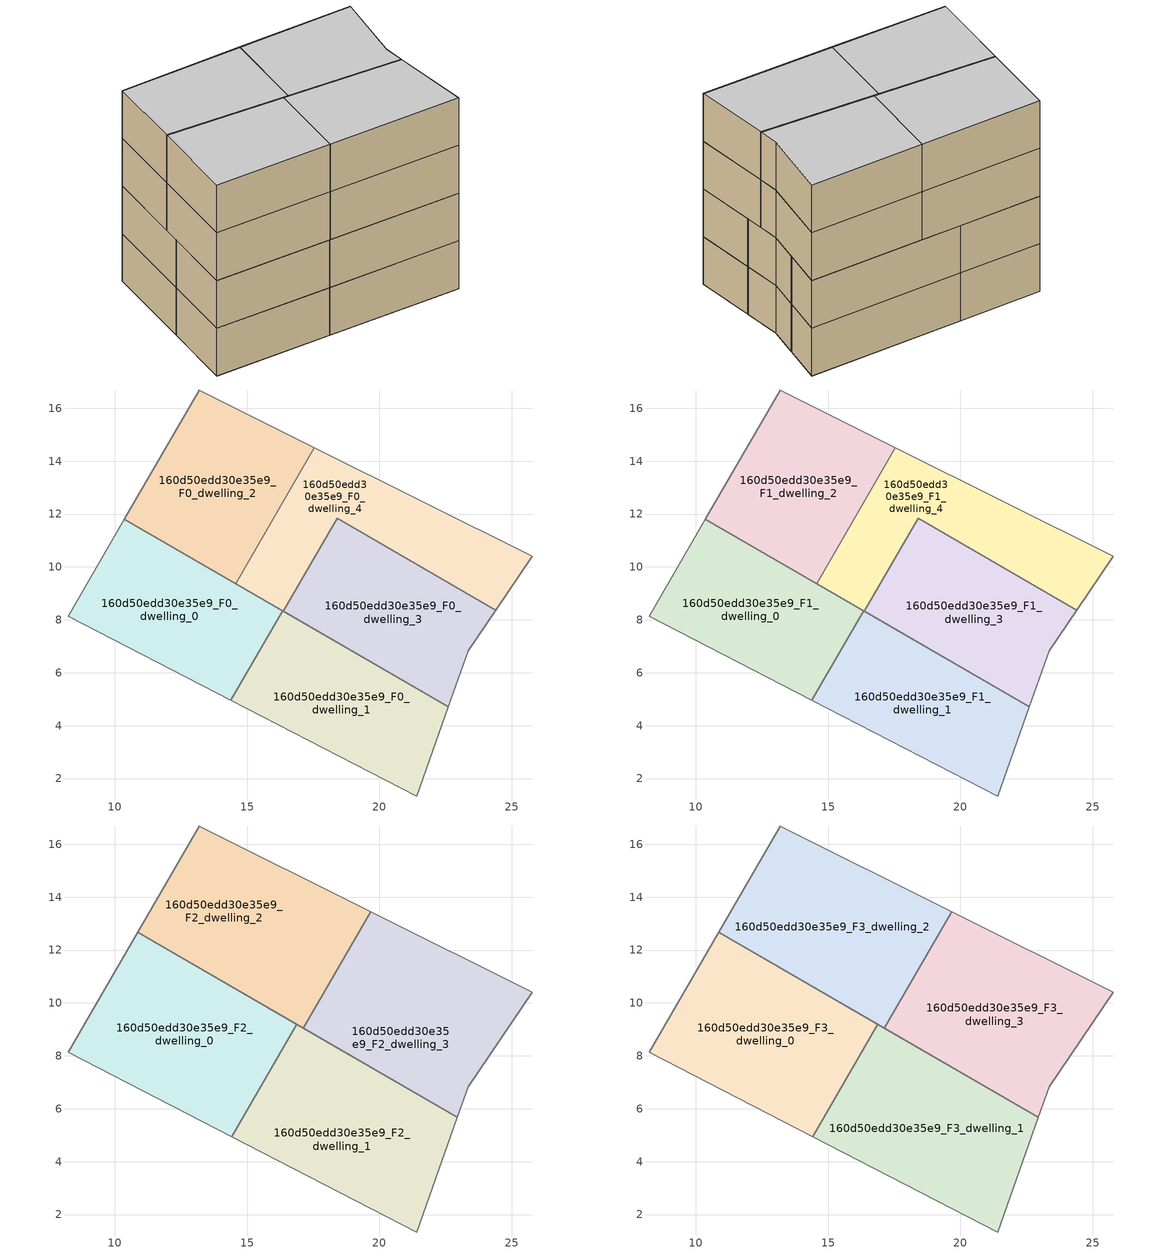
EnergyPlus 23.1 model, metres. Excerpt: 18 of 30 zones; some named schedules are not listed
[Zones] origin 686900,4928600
160d50edd30e35e9_F0_dwelling_0
 floor ground (EU_floor_Construction): 14.39,4.96 16.34,8.34 10.36,11.8 8.24,8.13 z0
 wall adiabatic (EU_wall_Construction): 14.39,4.96 8.24,8.13 10.36,11.8 16.34,8.34 z0:3
 wall to 160d50edd30e35e9_F0_dwelling_1 (EU_wall_Construction): 16.34,8.34 14.39,4.96 z0:3
160d50edd30e35e9_F0_dwelling_1
 floor ground (EU_floor_Construction): 21.42,1.34 22.61,4.72 16.34,8.34 14.39,4.96 z0
 wall adiabatic (EU_wall_Construction): 16.34,8.34 22.61,4.72 21.42,1.34 14.39,4.96 z0:3
160d50edd30e35e9_F0_dwelling_2
 floor ground (EU_floor_Construction): 14.56,9.37 17.54,14.51 13.19,16.69 10.36,11.8 z0
 wall adiabatic (EU_wall_Construction): 14.56,9.37 10.36,11.8 13.19,16.69 17.54,14.51 z0:3
 wall to 160d50edd30e35e9_F0_dwelling_4 (EU_wall_Construction): 17.54,14.51 14.56,9.37 z0:3
160d50edd30e35e9_F0_dwelling_3
 floor ground (EU_floor_Construction): 22.61,4.72 23.36,6.83 24.4,8.37 18.4,11.84 16.37,8.33 z0
 wall to 160d50edd30e35e9_F0_dwelling_4 (EU_wall_Construction): 16.37,8.33 18.4,11.84 24.4,8.37 z0:3
 wall adiabatic (EU_wall_Construction): 24.4,8.37 23.36,6.83 22.61,4.72 16.37,8.33 z0:3
160d50edd30e35e9_F0_dwelling_4
 floor ground (EU_floor_Construction): 24.4,8.37 25.78,10.4 17.54,14.51 14.56,9.37 16.37,8.33 18.4,11.84 z0
 wall adiabatic (EU_wall_Construction): 16.37,8.33 14.56,9.37 / 17.54,14.51 25.78,10.4 24.4,8.37 z0:3
160d50edd30e35e9_F1_dwelling_0
 floor to 160d50edd30e35e9_F0_dwelling_0 (EU_floor_Construction): 14.39,4.96 16.34,8.34 10.36,11.8 8.24,8.13 z3
 wall adiabatic (EU_wall_Construction): 14.39,4.96 8.24,8.13 10.36,11.8 16.34,8.34 z3:6
 wall to 160d50edd30e35e9_F1_dwelling_1 (EU_wall_Construction): 16.34,8.34 14.39,4.96 z3:6
 ceiling adiabatic (EU_roof_Construction): 16.34,8.34 14.39,4.96 8.24,8.13 10.36,11.8 z6
160d50edd30e35e9_F1_dwelling_1
 floor to 160d50edd30e35e9_F0_dwelling_1 (EU_floor_Construction): 21.42,1.34 22.61,4.72 16.34,8.34 14.39,4.96 z3
 wall adiabatic (EU_wall_Construction): 16.34,8.34 22.61,4.72 21.42,1.34 14.39,4.96 z3:6
160d50edd30e35e9_F1_dwelling_2
 floor to 160d50edd30e35e9_F0_dwelling_2 (EU_floor_Construction): 14.56,9.37 17.54,14.51 13.19,16.69 10.36,11.8 z3
 wall adiabatic (EU_wall_Construction): 14.56,9.37 10.36,11.8 13.19,16.69 17.54,14.51 z3:6
 wall to 160d50edd30e35e9_F1_dwelling_4 (EU_wall_Construction): 17.54,14.51 14.56,9.37 z3:6
 ceiling adiabatic (EU_roof_Construction): 15.07,10.24 14.56,9.37 10.36,11.8 10.86,12.67 z6
160d50edd30e35e9_F1_dwelling_3
 floor to 160d50edd30e35e9_F0_dwelling_3 (EU_floor_Construction): 22.61,4.72 23.36,6.83 24.4,8.37 18.4,11.84 16.37,8.33 z3
 wall to 160d50edd30e35e9_F1_dwelling_4 (EU_wall_Construction): 16.37,8.33 18.4,11.84 24.4,8.37 z3:6
 wall adiabatic (EU_wall_Construction): 24.4,8.37 23.36,6.83 22.61,4.72 16.37,8.33 z3:6
160d50edd30e35e9_F1_dwelling_4
 floor to 160d50edd30e35e9_F0_dwelling_4 (EU_floor_Construction): 24.4,8.37 25.78,10.4 17.54,14.51 14.56,9.37 16.37,8.33 18.4,11.84 z3
 wall adiabatic (EU_wall_Construction): 16.37,8.33 14.56,9.37 / 17.54,14.51 25.78,10.4 24.4,8.37 z3:6
 ceiling adiabatic (EU_roof_Construction): 16.87,9.19 16.37,8.33 14.56,9.37 15.07,10.24 z6
160d50edd30e35e9_F2_dwelling_0
 floor to 160d50edd30e35e9_F1_dwelling_1 (EU_floor_Construction): 14.41,4.95 16.36,8.33 16.34,8.34 14.39,4.96 z6
 floor adiabatic (EU_floor_Construction): 14.41,4.95 14.39,4.96 16.34,8.34 16.36,8.33 16.86,9.2 10.86,12.67 8.24,8.13 z6
 wall adiabatic (EU_wall_Construction): 14.41,4.95 8.24,8.13 10.86,12.67 16.86,9.2 z6:9
 wall to 160d50edd30e35e9_F2_dwelling_1 (EU_wall_Construction): 16.86,9.2 14.41,4.95 z6:9
160d50edd30e35e9_F2_dwelling_1
 floor to 160d50edd30e35e9_F1_dwelling_1 (EU_floor_Construction): 21.42,1.34 22.61,4.72 16.36,8.33 14.41,4.95 z6
 floor to 160d50edd30e35e9_F1_dwelling_3 (EU_floor_Construction): 22.61,4.72 22.95,5.68 17.12,9.05 16.87,9.19 16.37,8.33 z6
 wall adiabatic (EU_wall_Construction): 16.86,9.2 22.95,5.68 21.42,1.34 14.41,4.95 z6:9
160d50edd30e35e9_F2_dwelling_2
 floor to 160d50edd30e35e9_F1_dwelling_2 (EU_floor_Construction): 15.07,10.24 17.54,14.51 13.19,16.69 10.86,12.67 z6
 floor to 160d50edd30e35e9_F1_dwelling_4 (EU_floor_Construction): 18.65,11.69 19.67,13.45 17.54,14.51 15.07,10.24 16.87,9.19 18.4,11.84 z6
 floor to 160d50edd30e35e9_F1_dwelling_3 (EU_floor_Construction): 17.12,9.05 18.65,11.69 18.4,11.84 16.87,9.19 z6
 wall adiabatic (EU_wall_Construction): 17.12,9.05 10.86,12.67 13.19,16.69 19.67,13.45 z6:9
 wall to 160d50edd30e35e9_F2_dwelling_3 (EU_wall_Construction): 19.67,13.45 17.12,9.05 z6:9
160d50edd30e35e9_F2_dwelling_3
 floor to 160d50edd30e35e9_F1_dwelling_3 (EU_floor_Construction): 22.95,5.68 23.36,6.83 24.4,8.37 18.65,11.69 17.12,9.05 z6
 floor to 160d50edd30e35e9_F1_dwelling_4 (EU_floor_Construction): 24.4,8.37 25.78,10.4 19.67,13.45 18.65,11.69 z6
 wall adiabatic (EU_wall_Construction): 19.67,13.45 25.78,10.4 23.36,6.83 22.95,5.68 17.12,9.05 z6:9
160d50edd30e35e9_F3_dwelling_0
 floor to 160d50edd30e35e9_F2_dwelling_0 (EU_floor_Construction): 14.41,4.95 16.86,9.2 10.86,12.67 8.24,8.13 z9
 wall adiabatic (EU_wall_Construction): 14.41,4.95 8.24,8.13 10.86,12.67 16.86,9.2 z9:12
 wall to 160d50edd30e35e9_F3_dwelling_1 (EU_wall_Construction): 16.86,9.2 14.41,4.95 z9:12
 ceiling to 160d50edd30e35e9_F4_dwelling_0 (EU_floor_Construction): 16.86,9.2 14.41,4.95 8.24,8.13 10.86,12.67 z12
160d50edd30e35e9_F3_dwelling_1
 floor to 160d50edd30e35e9_F2_dwelling_1 (EU_floor_Construction): 21.42,1.34 22.95,5.68 16.86,9.2 14.41,4.95 z9
 wall adiabatic (EU_wall_Construction): 16.86,9.2 22.95,5.68 21.42,1.34 14.41,4.95 z9:12
 ceiling to 160d50edd30e35e9_F4_dwelling_1 (EU_floor_Construction): 22.95,5.68 21.42,1.34 14.41,4.95 16.86,9.2 z12
160d50edd30e35e9_F3_dwelling_2
 floor to 160d50edd30e35e9_F2_dwelling_2 (EU_floor_Construction): 17.12,9.05 19.67,13.45 13.19,16.69 10.86,12.67 z9
 wall adiabatic (EU_wall_Construction): 17.12,9.05 10.86,12.67 13.19,16.69 19.67,13.45 z9:12
 wall to 160d50edd30e35e9_F3_dwelling_3 (EU_wall_Construction): 19.67,13.45 17.12,9.05 z9:12
 ceiling to 160d50edd30e35e9_F4_dwelling_2 (EU_floor_Construction): 19.67,13.45 17.12,9.05 10.86,12.67 13.19,16.69 z12
160d50edd30e35e9_F3_dwelling_3
 floor to 160d50edd30e35e9_F2_dwelling_3 (EU_floor_Construction): 23.36,6.83 25.78,10.4 19.67,13.45 17.12,9.05 22.95,5.68 z9
 wall adiabatic (EU_wall_Construction): 19.67,13.45 25.78,10.4 23.36,6.83 22.95,5.68 17.12,9.05 z9:12
 ceiling to 160d50edd30e35e9_F4_dwelling_3 (EU_floor_Construction): 25.78,10.4 23.36,6.83 22.95,5.68 17.12,9.05 19.67,13.45 z12
[Building]
EU S2 Campaign: North Axis=0; Terrain=City; Solar Distribution=FullExterior
[Site:Location]
Bologna: Latitude=44.5; Longitude=11.25; Time Zone=1; Elevation=37
[SizingPeriod:WeatherFileDays]
AnnualSizingPeriod: Begin Month=1; Begin Day of Month=1; End Month=12; End Day of Month=31; Day of Week for Start Day=Monday; Use Weather File Daylight Saving Period=No; Use Weather File Rain and Snow Indicators=No
[MATERIAL]
EU_InternalMass_Material: Roughness=MediumRough; Thickness=0.1; Conductivity=1; Density=1800; Specific Heat=900; Thermal Absorptance=0.9; Solar Absorptance=0.7; Visible Absorptance=0.7
[MATERIAL:NOMASS] Roughness=MediumRough; Thermal Absorptance=0.9; Solar Absorptance=0.7; Visible Absorptance=0.7
Name | Thermal Resistance
EU_wall_NoMass | 0.779417
EU_roof_NoMass | 0.435466
EU_floor_NoMass | 0.588222
[CONSTRUCTION]
EU_wall_Construction: EU_wall_NoMass
EU_roof_Construction: EU_roof_NoMass
EU_floor_Construction: EU_floor_NoMass
EU_InternalMass_Construction: EU_InternalMass_Material
[ZONE] Type=1; Multiplier=1; Ceiling Height=autocalculate; Floor Area=autocalculate; Part of Total Floor Area=Yes
Name | Volume
160d50edd30e35e9_F0_dwelling_0; 160d50edd30e35e9_F1_dwelling_0 | 84.4673
160d50edd30e35e9_F2_dwelling_0; 160d50edd30e35e9_F3_dwelling_0 | 105.595
160d50edd30e35e9_F0_dwelling_1; 160d50edd30e35e9_F1_dwelling_1 | 84.4709
160d50edd30e35e9_F2_dwelling_1; 160d50edd30e35e9_F3_dwelling_1 | 105.585
160d50edd30e35e9_F0_dwelling_2; 160d50edd30e35e9_F1_dwelling_2 | 84.4768
160d50edd30e35e9_F2_dwelling_2; 160d50edd30e35e9_F3_dwelling_2 | 105.6
160d50edd30e35e9_F0_dwelling_3; 160d50edd30e35e9_F1_dwelling_3 | 84.4775
160d50edd30e35e9_F2_dwelling_3; 160d50edd30e35e9_F3_dwelling_3 | 105.598
160d50edd30e35e9_F0_dwelling_4; 160d50edd30e35e9_F1_dwelling_4 | 84.4607
[INTERNALMASS] Construction=EU_InternalMass_Construction
Name | Zone or ZoneList | Surface Area
160d50edd30e35e9_F0_dwelling_0_EU_InternalMass | 160d50edd30e35e9_F0_dwelling_0 | 28.1554
160d50edd30e35e9_F0_dwelling_1_EU_InternalMass | 160d50edd30e35e9_F0_dwelling_1 | 28.1569
160d50edd30e35e9_F0_dwelling_2_EU_InternalMass | 160d50edd30e35e9_F0_dwelling_2 | 28.1589
160d50edd30e35e9_F0_dwelling_3_EU_InternalMass | 160d50edd30e35e9_F0_dwelling_3 | 28.1587
160d50edd30e35e9_F0_dwelling_4_EU_InternalMass | 160d50edd30e35e9_F0_dwelling_4 | 28.1537
160d50edd30e35e9_F1_dwelling_0_EU_InternalMass | 160d50edd30e35e9_F1_dwelling_0 | 28.1554
160d50edd30e35e9_F1_dwelling_1_EU_InternalMass | 160d50edd30e35e9_F1_dwelling_1 | 28.1569
160d50edd30e35e9_F1_dwelling_2_EU_InternalMass | 160d50edd30e35e9_F1_dwelling_2 | 28.1589
160d50edd30e35e9_F1_dwelling_3_EU_InternalMass | 160d50edd30e35e9_F1_dwelling_3 | 28.1587
160d50edd30e35e9_F1_dwelling_4_EU_InternalMass | 160d50edd30e35e9_F1_dwelling_4 | 28.1537
160d50edd30e35e9_F2_dwelling_0_EU_InternalMass | 160d50edd30e35e9_F2_dwelling_0 | 35.1989
160d50edd30e35e9_F2_dwelling_1_EU_InternalMass | 160d50edd30e35e9_F2_dwelling_1 | 35.1949
160d50edd30e35e9_F2_dwelling_2_EU_InternalMass | 160d50edd30e35e9_F2_dwelling_2 | 35.1996
160d50edd30e35e9_F2_dwelling_3_EU_InternalMass | 160d50edd30e35e9_F2_dwelling_3 | 35.1992
160d50edd30e35e9_F3_dwelling_0_EU_InternalMass | 160d50edd30e35e9_F3_dwelling_0 | 35.1989
160d50edd30e35e9_F3_dwelling_1_EU_InternalMass | 160d50edd30e35e9_F3_dwelling_1 | 35.1949
160d50edd30e35e9_F3_dwelling_2_EU_InternalMass | 160d50edd30e35e9_F3_dwelling_2 | 35.1996
160d50edd30e35e9_F3_dwelling_3_EU_InternalMass | 160d50edd30e35e9_F3_dwelling_3 | 35.1992
[OTHEREQUIPMENT] Fuel Type=Electricity; Design Level Calculation Method=Watts/Area; Power per Zone Floor Area=1; Fraction Latent=0; Fraction Radiant=0; Fraction Lost=0; Carbon Dioxide Generation Rate=0; EndUse Subcategory=EU_Step8_InternalGains
Name | Zone or ZoneList or Space or SpaceList | Schedule
EU_Step8_InternalGain_160d50edd30e35e9_F0_dwelling_0_f000 | 160d50edd30e35e9_F0_dwelling_0 | EU_Step8_GainSchedule_160d50edd30e35e9_F0_dwelling_0_f000
EU_Step8_InternalGain_160d50edd30e35e9_F0_dwelling_1_f000 | 160d50edd30e35e9_F0_dwelling_1 | EU_Step8_GainSchedule_160d50edd30e35e9_F0_dwelling_1_f000
EU_Step8_InternalGain_160d50edd30e35e9_F0_dwelling_2_f000 | 160d50edd30e35e9_F0_dwelling_2 | EU_Step8_GainSchedule_160d50edd30e35e9_F0_dwelling_2_f000
EU_Step8_InternalGain_160d50edd30e35e9_F0_dwelling_3_f000 | 160d50edd30e35e9_F0_dwelling_3 | EU_Step8_GainSchedule_160d50edd30e35e9_F0_dwelling_3_f000
EU_Step8_InternalGain_160d50edd30e35e9_F0_dwelling_4_f000 | 160d50edd30e35e9_F0_dwelling_4 | EU_Step8_GainSchedule_160d50edd30e35e9_F0_dwelling_4_f000
EU_Step8_InternalGain_160d50edd30e35e9_F1_dwelling_0_f000 | 160d50edd30e35e9_F1_dwelling_0 | EU_Step8_GainSchedule_160d50edd30e35e9_F1_dwelling_0_f000
EU_Step8_InternalGain_160d50edd30e35e9_F1_dwelling_1_f000 | 160d50edd30e35e9_F1_dwelling_1 | EU_Step8_GainSchedule_160d50edd30e35e9_F1_dwelling_1_f000
EU_Step8_InternalGain_160d50edd30e35e9_F1_dwelling_2_f000 | 160d50edd30e35e9_F1_dwelling_2 | EU_Step8_GainSchedule_160d50edd30e35e9_F1_dwelling_2_f000
EU_Step8_InternalGain_160d50edd30e35e9_F1_dwelling_3_f000 | 160d50edd30e35e9_F1_dwelling_3 | EU_Step8_GainSchedule_160d50edd30e35e9_F1_dwelling_3_f000
EU_Step8_InternalGain_160d50edd30e35e9_F1_dwelling_4_f000 | 160d50edd30e35e9_F1_dwelling_4 | EU_Step8_GainSchedule_160d50edd30e35e9_F1_dwelling_4_f000
EU_Step8_InternalGain_160d50edd30e35e9_F2_dwelling_0_f000 | 160d50edd30e35e9_F2_dwelling_0 | EU_Step8_GainSchedule_160d50edd30e35e9_F2_dwelling_0_f000
EU_Step8_InternalGain_160d50edd30e35e9_F2_dwelling_1_f000 | 160d50edd30e35e9_F2_dwelling_1 | EU_Step8_GainSchedule_160d50edd30e35e9_F2_dwelling_1_f000
EU_Step8_InternalGain_160d50edd30e35e9_F2_dwelling_2_f000 | 160d50edd30e35e9_F2_dwelling_2 | EU_Step8_GainSchedule_160d50edd30e35e9_F2_dwelling_2_f000
EU_Step8_InternalGain_160d50edd30e35e9_F2_dwelling_3_f000 | 160d50edd30e35e9_F2_dwelling_3 | EU_Step8_GainSchedule_160d50edd30e35e9_F2_dwelling_3_f000
EU_Step8_InternalGain_160d50edd30e35e9_F3_dwelling_0_f000 | 160d50edd30e35e9_F3_dwelling_0 | EU_Step8_GainSchedule_160d50edd30e35e9_F3_dwelling_0_f000
EU_Step8_InternalGain_160d50edd30e35e9_F3_dwelling_1_f000 | 160d50edd30e35e9_F3_dwelling_1 | EU_Step8_GainSchedule_160d50edd30e35e9_F3_dwelling_1_f000
EU_Step8_InternalGain_160d50edd30e35e9_F3_dwelling_2_f000 | 160d50edd30e35e9_F3_dwelling_2 | EU_Step8_GainSchedule_160d50edd30e35e9_F3_dwelling_2_f000
EU_Step8_InternalGain_160d50edd30e35e9_F3_dwelling_3_f000 | 160d50edd30e35e9_F3_dwelling_3 | EU_Step8_GainSchedule_160d50edd30e35e9_F3_dwelling_3_f000
[ZONEVENTILATION:DESIGNFLOWRATE] Schedule=EU_AlwaysOn; Design Flow Rate Calculation Method=AirChanges/Hour; Air Changes per Hour=0.712058; Ventilation Type=Natural; Fan Pressure Rise=0; Fan Total Efficiency=1; Constant Term Coefficient=1; Temperature Term Coefficient=0; Velocity Term Coefficient=0; Velocity Squared Term Coefficient=0; Minimum Indoor Temperature=-100; Maximum Indoor Temperature=100; Delta Temperature=-100; Minimum Outdoor Temperature=-100; Maximum Outdoor Temperature=100; Maximum Wind Speed=40
Name | Zone or ZoneList or Space or SpaceList
EU_ConstantAir_160d50edd30e35e9_F0_dwelling_0 | 160d50edd30e35e9_F0_dwelling_0
EU_ConstantAir_160d50edd30e35e9_F0_dwelling_1 | 160d50edd30e35e9_F0_dwelling_1
EU_ConstantAir_160d50edd30e35e9_F0_dwelling_2 | 160d50edd30e35e9_F0_dwelling_2
EU_ConstantAir_160d50edd30e35e9_F0_dwelling_3 | 160d50edd30e35e9_F0_dwelling_3
EU_ConstantAir_160d50edd30e35e9_F0_dwelling_4 | 160d50edd30e35e9_F0_dwelling_4
EU_ConstantAir_160d50edd30e35e9_F1_dwelling_0 | 160d50edd30e35e9_F1_dwelling_0
EU_ConstantAir_160d50edd30e35e9_F1_dwelling_1 | 160d50edd30e35e9_F1_dwelling_1
EU_ConstantAir_160d50edd30e35e9_F1_dwelling_2 | 160d50edd30e35e9_F1_dwelling_2
EU_ConstantAir_160d50edd30e35e9_F1_dwelling_3 | 160d50edd30e35e9_F1_dwelling_3
EU_ConstantAir_160d50edd30e35e9_F1_dwelling_4 | 160d50edd30e35e9_F1_dwelling_4
EU_ConstantAir_160d50edd30e35e9_F2_dwelling_0 | 160d50edd30e35e9_F2_dwelling_0
EU_ConstantAir_160d50edd30e35e9_F2_dwelling_1 | 160d50edd30e35e9_F2_dwelling_1
EU_ConstantAir_160d50edd30e35e9_F2_dwelling_2 | 160d50edd30e35e9_F2_dwelling_2
EU_ConstantAir_160d50edd30e35e9_F2_dwelling_3 | 160d50edd30e35e9_F2_dwelling_3
EU_ConstantAir_160d50edd30e35e9_F3_dwelling_0 | 160d50edd30e35e9_F3_dwelling_0
EU_ConstantAir_160d50edd30e35e9_F3_dwelling_1 | 160d50edd30e35e9_F3_dwelling_1
EU_ConstantAir_160d50edd30e35e9_F3_dwelling_2 | 160d50edd30e35e9_F3_dwelling_2
EU_ConstantAir_160d50edd30e35e9_F3_dwelling_3 | 160d50edd30e35e9_F3_dwelling_3
[HVACTEMPLATE:THERMOSTAT] Constant Heating Setpoint=20; Constant Cooling Setpoint=50
EU_HeatOnly_160d50edd30e35e9_F0_dwelling_0; EU_HeatOnly_160d50edd30e35e9_F0_dwelling_1; EU_HeatOnly_160d50edd30e35e9_F0_dwelling_2; EU_HeatOnly_160d50edd30e35e9_F0_dwelling_3; EU_HeatOnly_160d50edd30e35e9_F0_dwelling_4; EU_HeatOnly_160d50edd30e35e9_F1_dwelling_0; EU_HeatOnly_160d50edd30e35e9_F1_dwelling_1; EU_HeatOnly_160d50edd30e35e9_F1_dwelling_2; EU_HeatOnly_160d50edd30e35e9_F1_dwelling_3; EU_HeatOnly_160d50edd30e35e9_F1_dwelling_4; EU_HeatOnly_160d50edd30e35e9_F2_dwelling_0; EU_HeatOnly_160d50edd30e35e9_F2_dwelling_1; EU_HeatOnly_160d50edd30e35e9_F2_dwelling_2; EU_HeatOnly_160d50edd30e35e9_F2_dwelling_3; EU_HeatOnly_160d50edd30e35e9_F3_dwelling_0; EU_HeatOnly_160d50edd30e35e9_F3_dwelling_1; EU_HeatOnly_160d50edd30e35e9_F3_dwelling_2; EU_HeatOnly_160d50edd30e35e9_F3_dwelling_3; EU_HeatOnly_160d50edd30e35e9_F4_dwelling_0; EU_HeatOnly_160d50edd30e35e9_F4_dwelling_1; EU_HeatOnly_160d50edd30e35e9_F4_dwelling_2; EU_HeatOnly_160d50edd30e35e9_F4_dwelling_3; EU_HeatOnly_160d50edd30e35e9_F5_dwelling_0; EU_HeatOnly_160d50edd30e35e9_F5_dwelling_1; EU_HeatOnly_160d50edd30e35e9_F5_dwelling_2; EU_HeatOnly_160d50edd30e35e9_F5_dwelling_3; EU_HeatOnly_160d50edd30e35e9_F6_dwelling_0; EU_HeatOnly_160d50edd30e35e9_F6_dwelling_1; EU_HeatOnly_160d50edd30e35e9_F6_dwelling_2; EU_HeatOnly_160d50edd30e35e9_F6_dwelling_3
[HVACTEMPLATE:ZONE:IDEALLOADSAIRSYSTEM]
160d50edd30e35e9_F0_dwelling_0: Template Thermostat=EU_HeatOnly_160d50edd30e35e9_F0_dwelling_0; System Availability Schedule=EU_AlwaysOn; Maximum Heating Supply Air Temperature=50; Minimum Cooling Supply Air Temperature=13; Maximum Heating Supply Air Humidity Ratio=0.0156; Minimum Cooling Supply Air Humidity Ratio=0.0077; Heating Limit=NoLimit; Cooling Limit=NoLimit; Heating Availability Schedule=EU_AlwaysOn; Cooling Availability Schedule=EU_CoolingOff; Dehumidification Control Type=ConstantSensibleHeatRatio; Cooling Sensible Heat Ratio=0.7; Dehumidification Setpoint=60; Humidification Control Type=None; Humidification Setpoint=30; Outdoor Air Method=None; Outdoor Air Flow Rate per Person=0.00944; Outdoor Air Flow Rate per Zone Floor Area=0; Outdoor Air Flow Rate per Zone=0; Demand Controlled Ventilation Type=None; Outdoor Air Economizer Type=NoEconomizer; Heat Recovery Type=None; Sensible Heat Recovery Effectiveness=0.7; Latent Heat Recovery Effectiveness=0.65
